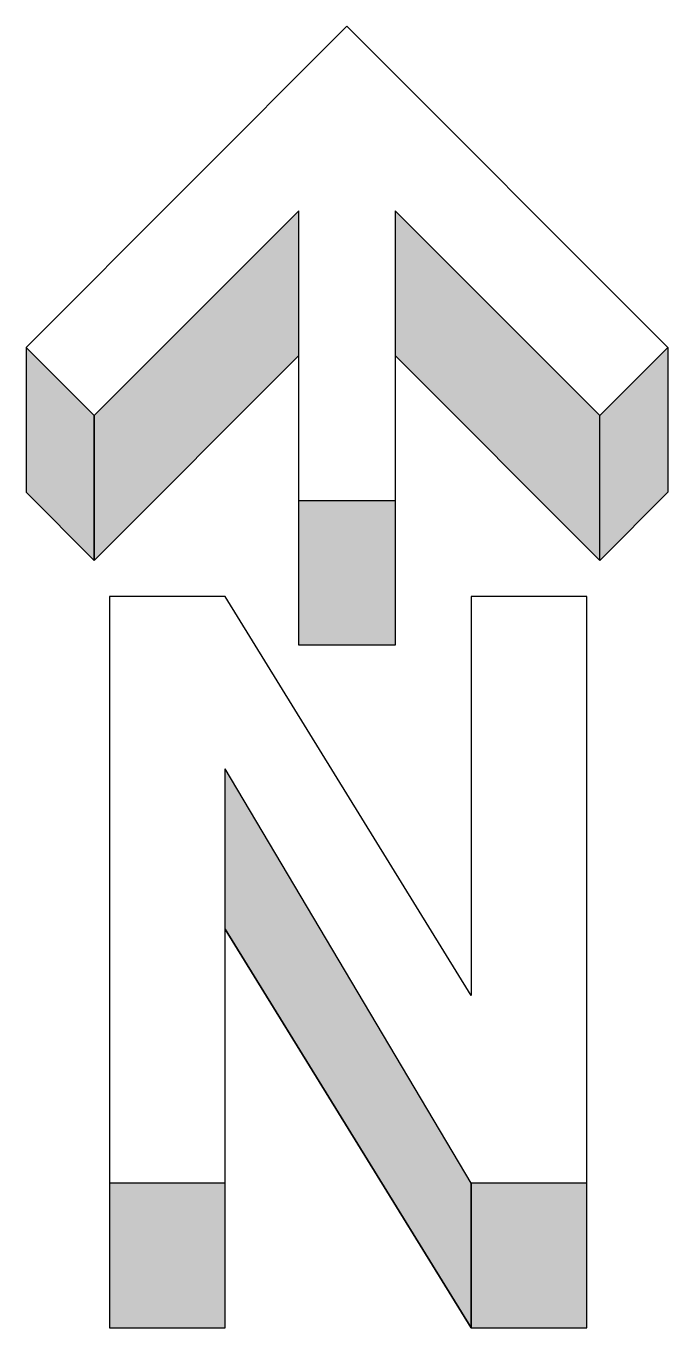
# Model space of a CAD drawing. Header units: millimetres. Extents: x 1174.95 to 1175.94, y -1314.98 to -1312.98.
import ezdxf

# ---------------------------------------------------------------- set-up
doc = ezdxf.new("R2010")
doc.units = ezdxf.units.MM
doc.header["$LTSCALE"] = 10
doc.layers.add('Símbolos_Gráficos', color=1, linetype='Continuous')

msp = doc.modelspace()

# ---------------------------------------------------------------- hatches: boundary and pattern name
at = {"layer": 'Símbolos_Gráficos'}
h = msp.add_hatch(color=254, dxfattribs=at)
h.paths.add_polyline_path([(1175.0564, -1313.5748), (1174.9516, -1313.47), (1174.9516, -1313.6924), (1175.0564, -1313.7973)])
h.paths.add_polyline_path([(1175.371, -1313.4827), (1175.371, -1313.2602), (1175.0564, -1313.5748), (1175.0564, -1313.7973)])
h.paths.add_polyline_path([(1175.5193, -1313.7051), (1175.371, -1313.7051), (1175.371, -1313.9276), (1175.5193, -1313.9276)])
h.paths.add_polyline_path([(1175.8339, -1313.7973), (1175.8339, -1313.5748), (1175.5193, -1313.2602), (1175.5193, -1313.4827)])
h.paths.add_polyline_path([(1175.8339, -1313.7973), (1175.9387, -1313.6924), (1175.9387, -1313.47), (1175.8339, -1313.5748)])
h = msp.add_hatch(color=254, dxfattribs=at)
h.paths.add_polyline_path([(1175.2578, -1314.7541), (1175.0798, -1314.7541), (1175.0798, -1314.9765), (1175.2578, -1314.9765)])
h.paths.add_polyline_path([(1175.6361, -1314.9764), (1175.6361, -1314.7539), (1175.258, -1314.1176), (1175.258, -1314.3638)])
h.paths.add_polyline_path([(1175.6361, -1314.7539), (1175.6361, -1314.9764), (1175.8141, -1314.9764), (1175.8141, -1314.7539)])

# ---------------------------------------------------------------- linework, layer by layer
at = {"layer": 'Símbolos_Gráficos', "color": 3}
for p, q in [((1174.9516, -1313.47), (1175.4451, -1312.9764)), ((1175.4451, -1312.9764), (1175.9387, -1313.47)), ((1175.371, -1313.2602), (1175.0564, -1313.5748)), ((1175.371, -1313.9276), (1175.371, -1313.2602)), ((1175.8339, -1313.5748), (1175.5193, -1313.2602)), ((1175.5193, -1313.2602), (1175.5193, -1313.9276)), ((1174.9516, -1313.47), (1174.9516, -1313.6924)), ((1175.0564, -1313.5748), (1174.9516, -1313.47)), ((1175.8339, -1313.5748), (1175.9387, -1313.47)), ((1175.9387, -1313.47), (1175.9387, -1313.6924)), ((1175.0564, -1313.7973), (1175.371, -1313.4827)), ((1175.5193, -1313.4827), (1175.8339, -1313.7973)), ((1175.0564, -1313.5748), (1175.0564, -1313.7973)), ((1175.0564, -1313.7973), (1175.0564, -1313.5748)), ((1175.8339, -1313.7973), (1175.8339, -1313.5748)), ((1175.8339, -1313.7973), (1175.8339, -1313.5748)), ((1175.0564, -1313.7973), (1174.9516, -1313.6924)), ((1175.9387, -1313.6924), (1175.8339, -1313.7973)), ((1175.371, -1313.7051), (1175.5193, -1313.7051)), ((1175.258, -1313.8529), (1175.08, -1313.8529)), ((1175.08, -1313.8529), (1175.08, -1314.7538)), ((1175.6361, -1314.4655), (1175.258, -1313.8529)), ((1175.8141, -1313.8529), (1175.6361, -1313.8529)), ((1175.6361, -1313.8529), (1175.6361, -1314.4655)), ((1175.8141, -1314.7538), (1175.8141, -1313.8529)), ((1175.5193, -1313.9276), (1175.371, -1313.9276)), ((1175.6361, -1314.7539), (1175.258, -1314.1176)), ((1175.258, -1314.7538), (1175.258, -1314.1176)), ((1175.258, -1314.3638), (1175.6361, -1314.9764)), ((1175.6361, -1314.9764), (1175.258, -1314.3638)), ((1175.0798, -1314.7541), (1175.0798, -1314.9765)), ((1175.2578, -1314.7541), (1175.0798, -1314.7541)), ((1175.2578, -1314.9765), (1175.2578, -1314.7541)), ((1175.6361, -1314.9764), (1175.6361, -1314.7539)), ((1175.6361, -1314.7539), (1175.6361, -1314.9764)), ((1175.8141, -1314.7539), (1175.6361, -1314.7539)), ((1175.8141, -1314.9764), (1175.8141, -1314.7539)), ((1175.0798, -1314.9765), (1175.2578, -1314.9765)), ((1175.6361, -1314.9764), (1175.8141, -1314.9764))]:
    msp.add_line(p, q, dxfattribs=at)

doc.saveas('drawing.dxf')
